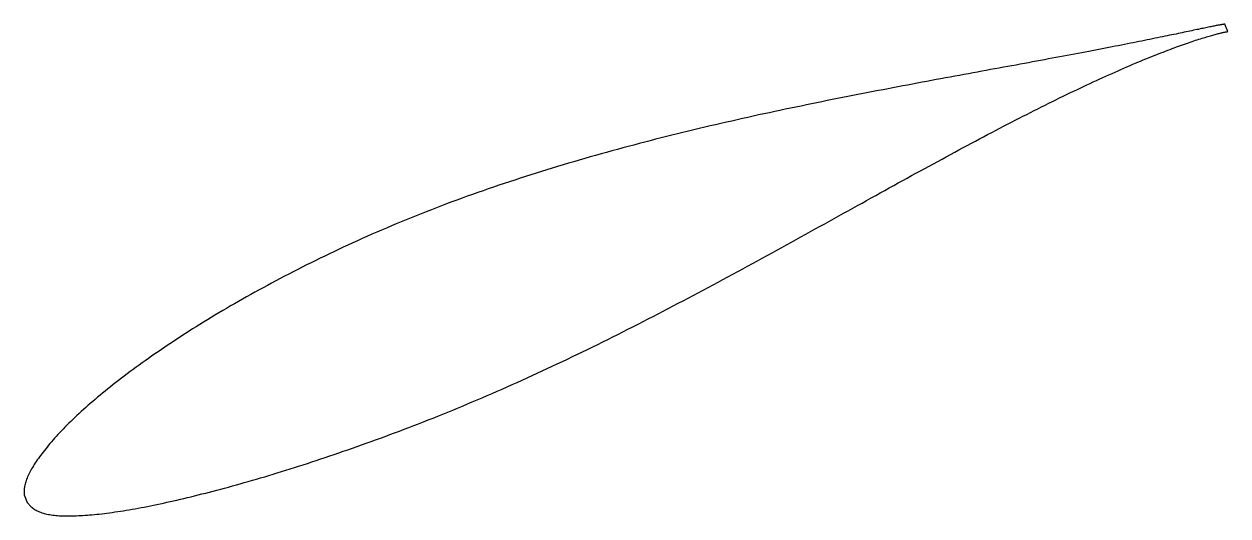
# Model space of a CAD drawing. Header units: metres. Extents: x -45 to 92, y -19 to 37.
import ezdxf

# ---------------------------------------------------------------- set-up
doc = ezdxf.new("R2010")
doc.units = ezdxf.units.M

msp = doc.modelspace()

# ---------------------------------------------------------------- linework, layer by layer
msp.add_lwpolyline([(91.48, 36.51), (91.48, 36.51), (91.47, 36.51), (91.46, 36.5), (91.44, 36.5), (91.41, 36.5), (91.38, 36.49), (91.34, 36.49), (91.3, 36.48), (91.25, 36.47), (91.2, 36.46), (91.14, 36.45), (91.08, 36.44), (91.01, 36.43), (90.93, 36.42), (90.85, 36.4), (90.76, 36.38), (90.67, 36.37), (90.57, 36.35), (90.47, 36.33), (90.36, 36.31), (90.25, 36.28), (90.13, 36.26), (90, 36.23), (89.87, 36.21), (89.74, 36.18), (89.6, 36.15), (89.45, 36.12), (89.3, 36.09), (89.14, 36.06), (88.98, 36.02), (88.81, 35.99), (88.64, 35.95), (88.46, 35.91), (88.28, 35.88), (88.09, 35.84), (87.9, 35.8), (87.7, 35.75), (87.49, 35.71), (87.28, 35.67), (87.07, 35.62), (86.85, 35.58), (86.62, 35.53), (86.39, 35.48), (86.15, 35.43), (85.91, 35.38), (85.66, 35.33), (85.41, 35.28), (85.16, 35.23), (84.89, 35.17), (84.63, 35.12), (84.35, 35.06), (84.08, 35.01), (83.79, 34.95), (83.51, 34.89), (83.22, 34.83), (82.92, 34.77), (82.62, 34.71), (82.31, 34.65), (82, 34.58), (81.68, 34.52), (81.36, 34.46), (81.03, 34.39), (80.7, 34.33), (80.36, 34.26), (80.02, 34.19), (79.67, 34.12), (79.32, 34.05), (78.97, 33.99), (78.61, 33.92), (78.24, 33.84), (77.87, 33.77), (77.5, 33.7), (77.12, 33.63), (76.73, 33.55), (76.35, 33.48), (75.95, 33.4), (75.56, 33.33), (75.16, 33.25), (74.75, 33.17), (74.34, 33.1), (73.92, 33.02), (73.51, 32.94), (73.08, 32.86), (72.65, 32.78), (72.22, 32.7), (71.79, 32.62), (71.35, 32.54), (70.9, 32.45), (70.45, 32.37), (70, 32.28), (69.55, 32.2), (69.08, 32.11), (68.62, 32.03), (68.15, 31.94), (67.68, 31.85), (67.2, 31.77), (66.72, 31.68), (66.24, 31.59), (65.75, 31.5), (65.26, 31.41), (64.77, 31.32), (64.27, 31.23), (63.77, 31.13), (63.26, 31.04), (62.76, 30.95), (62.24, 30.85), (61.73, 30.76), (61.21, 30.66), (60.69, 30.57), (60.16, 30.47), (59.64, 30.37), (59.1, 30.28), (58.57, 30.18), (58.03, 30.08), (57.49, 29.98), (56.95, 29.88), (56.4, 29.77), (55.85, 29.67), (55.3, 29.57), (54.75, 29.46), (54.19, 29.36), (53.63, 29.25), (53.07, 29.14), (52.5, 29.04), (51.93, 28.93), (51.36, 28.82), (50.79, 28.71), (50.22, 28.6), (49.64, 28.48), (49.06, 28.37), (48.48, 28.26), (47.9, 28.14), (47.31, 28.03), (46.72, 27.91), (46.13, 27.79), (45.54, 27.67), (44.95, 27.55), (44.36, 27.43), (43.76, 27.31), (43.16, 27.18), (42.56, 27.06), (41.96, 26.93), (41.36, 26.81), (40.75, 26.68), (40.15, 26.55), (39.54, 26.42), (38.93, 26.29), (38.32, 26.16), (37.71, 26.02), (37.1, 25.89), (36.48, 25.75), (35.87, 25.61), (35.25, 25.47), (34.64, 25.33), (34.02, 25.19), (33.4, 25.05), (32.79, 24.91), (32.17, 24.76), (31.55, 24.61), (30.93, 24.46), (30.31, 24.31), (29.69, 24.16), (29.06, 24.01), (28.44, 23.86), (27.82, 23.7), (27.2, 23.55), (26.58, 23.39), (25.95, 23.23), (25.33, 23.07), (24.71, 22.9), (24.08, 22.74), (23.46, 22.58), (22.84, 22.41), (22.22, 22.24), (21.6, 22.07), (20.97, 21.9), (20.35, 21.73), (19.73, 21.55), (19.11, 21.38), (18.49, 21.2), (17.87, 21.02), (17.25, 20.84), (16.64, 20.66), (16.02, 20.47), (15.4, 20.29), (14.79, 20.1), (14.17, 19.91), (13.56, 19.72), (12.95, 19.53), (12.34, 19.34), (11.73, 19.15), (11.12, 18.95), (10.51, 18.75), (9.91, 18.55), (9.3, 18.35), (8.7, 18.15), (8.1, 17.94), (7.5, 17.74), (6.9, 17.53), (6.3, 17.32), (5.7, 17.11), (5.11, 16.9), (4.52, 16.68), (3.93, 16.47), (3.34, 16.25), (2.75, 16.03), (2.17, 15.81), (1.59, 15.59), (1.01, 15.36), (0.43, 15.14), (-0.15, 14.91), (-0.72, 14.68), (-1.29, 14.46), (-1.86, 14.22), (-2.43, 13.99), (-2.99, 13.76), (-3.55, 13.52), (-4.11, 13.28), (-4.67, 13.05), (-5.22, 12.81), (-5.78, 12.57), (-6.33, 12.32), (-6.87, 12.08), (-7.42, 11.84), (-7.96, 11.59), (-8.5, 11.34), (-9.03, 11.09), (-9.56, 10.85), (-10.09, 10.59), (-10.62, 10.34), (-11.15, 10.09), (-11.67, 9.84), (-12.18, 9.59), (-12.7, 9.33), (-13.21, 9.08), (-13.72, 8.82), (-14.23, 8.56), (-14.73, 8.31), (-15.23, 8.05), (-15.73, 7.79), (-16.22, 7.53), (-16.71, 7.27), (-17.2, 7.01), (-17.68, 6.75), (-18.16, 6.49), (-18.64, 6.23), (-19.11, 5.97), (-19.58, 5.71), (-20.05, 5.45), (-20.52, 5.19), (-20.98, 4.93), (-21.43, 4.67), (-21.88, 4.41), (-22.33, 4.14), (-22.78, 3.88), (-23.22, 3.62), (-23.66, 3.36), (-24.09, 3.1), (-24.52, 2.84), (-24.95, 2.58), (-25.38, 2.31), (-25.79, 2.05), (-26.21, 1.79), (-26.62, 1.53), (-27.03, 1.27), (-27.43, 1.01), (-27.83, 0.75), (-28.23, 0.49), (-28.62, 0.23), (-29.01, -0.02), (-29.39, -0.28), (-29.77, -0.54), (-30.15, -0.8), (-30.52, -1.05), (-30.89, -1.31), (-31.25, -1.56), (-31.61, -1.82), (-31.96, -2.07), (-32.31, -2.32), (-32.66, -2.57), (-33, -2.82), (-33.34, -3.07), (-33.67, -3.32), (-34, -3.57), (-34.33, -3.82), (-34.65, -4.06), (-34.96, -4.31), (-35.27, -4.55), (-35.58, -4.8), (-35.88, -5.04), (-36.18, -5.28), (-36.47, -5.52), (-36.76, -5.76), (-37.05, -5.99), (-37.33, -6.23), (-37.6, -6.46), (-37.87, -6.7), (-38.14, -6.93), (-38.4, -7.16), (-38.66, -7.39), (-38.91, -7.62), (-39.16, -7.84), (-39.4, -8.07), (-39.64, -8.29), (-39.87, -8.51), (-40.1, -8.73), (-40.32, -8.95), (-40.54, -9.17), (-40.76, -9.39), (-40.97, -9.6), (-41.17, -9.82), (-41.37, -10.03), (-41.57, -10.24), (-41.76, -10.44), (-41.94, -10.65), (-42.12, -10.85), (-42.3, -11.06), (-42.47, -11.26), (-42.63, -11.45), (-42.8, -11.65), (-42.95, -11.84), (-43.11, -12.03), (-43.25, -12.22), (-43.39, -12.41), (-43.53, -12.59), (-43.67, -12.77), (-43.79, -12.95), (-43.92, -13.12), (-44.04, -13.3), (-44.15, -13.47), (-44.26, -13.64), (-44.36, -13.8), (-44.46, -13.97), (-44.56, -14.13), (-44.65, -14.29), (-44.73, -14.44), (-44.81, -14.6), (-44.88, -14.75), (-44.95, -14.9), (-45.02, -15.05), (-45.08, -15.19), (-45.13, -15.33), (-45.18, -15.47), (-45.23, -15.61), (-45.27, -15.74), (-45.3, -15.88), (-45.33, -16), (-45.36, -16.13), (-45.38, -16.25), (-45.4, -16.37), (-45.41, -16.48), (-45.42, -16.59), (-45.42, -16.69), (-45.42, -16.79), (-45.42, -16.88), (-45.42, -16.96), (-45.41, -17.02), (-45.41, -17.07), (-45.4, -17.11), (-45.06, -17.98), (-45.05, -17.99), (-45.04, -18), (-45.01, -18.03), (-44.97, -18.08), (-44.92, -18.13), (-44.86, -18.2), (-44.79, -18.28), (-44.72, -18.35), (-44.64, -18.43), (-44.55, -18.51), (-44.46, -18.58), (-44.36, -18.65), (-44.26, -18.72), (-44.15, -18.79), (-44.04, -18.85), (-43.92, -18.91), (-43.8, -18.97), (-43.67, -19.03), (-43.54, -19.08), (-43.4, -19.13), (-43.26, -19.17), (-43.12, -19.21), (-42.97, -19.25), (-42.81, -19.29), (-42.65, -19.32), (-42.49, -19.35), (-42.32, -19.38), (-42.15, -19.4), (-41.97, -19.42), (-41.79, -19.44), (-41.6, -19.46), (-41.41, -19.47), (-41.21, -19.48), (-41.01, -19.49), (-40.8, -19.49), (-40.59, -19.49), (-40.38, -19.49), (-40.15, -19.49), (-39.93, -19.49), (-39.7, -19.48), (-39.46, -19.47), (-39.22, -19.46), (-38.98, -19.45), (-38.73, -19.44), (-38.47, -19.42), (-38.21, -19.4), (-37.95, -19.38), (-37.68, -19.36), (-37.41, -19.34), (-37.13, -19.31), (-36.85, -19.28), (-36.56, -19.25), (-36.27, -19.21), (-35.97, -19.18), (-35.67, -19.14), (-35.37, -19.1), (-35.06, -19.05), (-34.74, -19.01), (-34.42, -18.96), (-34.1, -18.91), (-33.78, -18.85), (-33.45, -18.8), (-33.11, -18.74), (-32.77, -18.68), (-32.43, -18.62), (-32.08, -18.55), (-31.73, -18.49), (-31.37, -18.42), (-31.01, -18.34), (-30.65, -18.27), (-30.28, -18.19), (-29.91, -18.12), (-29.53, -18.04), (-29.15, -17.95), (-28.77, -17.87), (-28.38, -17.78), (-27.99, -17.69), (-27.59, -17.6), (-27.2, -17.51), (-26.79, -17.41), (-26.39, -17.31), (-25.98, -17.21), (-25.56, -17.11), (-25.14, -17), (-24.72, -16.9), (-24.3, -16.79), (-23.87, -16.67), (-23.44, -16.56), (-23, -16.45), (-22.56, -16.33), (-22.12, -16.21), (-21.67, -16.09), (-21.22, -15.96), (-20.77, -15.83), (-20.32, -15.71), (-19.86, -15.57), (-19.4, -15.44), (-18.93, -15.31), (-18.46, -15.17), (-17.99, -15.03), (-17.52, -14.89), (-17.04, -14.74), (-16.56, -14.6), (-16.08, -14.45), (-15.59, -14.3), (-15.1, -14.14), (-14.61, -13.99), (-14.12, -13.83), (-13.62, -13.67), (-13.12, -13.51), (-12.62, -13.35), (-12.11, -13.18), (-11.61, -13.01), (-11.1, -12.84), (-10.58, -12.67), (-10.07, -12.5), (-9.55, -12.32), (-9.03, -12.14), (-8.51, -11.96), (-7.99, -11.78), (-7.46, -11.59), (-6.94, -11.41), (-6.41, -11.22), (-5.87, -11.03), (-5.34, -10.83), (-4.8, -10.64), (-4.27, -10.44), (-3.73, -10.24), (-3.18, -10.04), (-2.64, -9.84), (-2.1, -9.63), (-1.55, -9.42), (-1, -9.21), (-0.45, -9), (0.1, -8.79), (0.65, -8.57), (1.21, -8.35), (1.76, -8.13), (2.32, -7.9), (2.88, -7.68), (3.44, -7.45), (4, -7.22), (4.56, -6.99), (5.12, -6.75), (5.68, -6.52), (6.25, -6.28), (6.81, -6.04), (7.38, -5.79), (7.95, -5.55), (8.51, -5.3), (9.08, -5.05), (9.65, -4.8), (10.22, -4.55), (10.79, -4.29), (11.36, -4.04), (11.93, -3.78), (12.51, -3.51), (13.08, -3.25), (13.65, -2.99), (14.22, -2.72), (14.8, -2.45), (15.37, -2.18), (15.95, -1.91), (16.52, -1.64), (17.1, -1.36), (17.67, -1.08), (18.25, -0.81), (18.82, -0.53), (19.4, -0.24), (19.97, 0.04), (20.55, 0.32), (21.12, 0.61), (21.7, 0.89), (22.27, 1.18), (22.85, 1.47), (23.42, 1.76), (23.99, 2.05), (24.57, 2.34), (25.14, 2.64), (25.72, 2.93), (26.29, 3.23), (26.86, 3.52), (27.43, 3.82), (28.01, 4.12), (28.58, 4.42), (29.15, 4.72), (29.72, 5.01), (30.29, 5.31), (30.86, 5.62), (31.42, 5.92), (31.99, 6.22), (32.56, 6.52), (33.13, 6.82), (33.69, 7.13), (34.25, 7.43), (34.82, 7.73), (35.38, 8.03), (35.94, 8.34), (36.5, 8.64), (37.06, 8.95), (37.62, 9.25), (38.18, 9.55), (38.74, 9.86), (39.29, 10.16), (39.85, 10.46), (40.4, 10.77), (40.95, 11.07), (41.5, 11.37), (42.05, 11.67), (42.6, 11.97), (43.14, 12.28), (43.69, 12.58), (44.23, 12.88), (44.77, 13.18), (45.32, 13.48), (45.85, 13.77), (46.39, 14.07), (46.93, 14.37), (47.46, 14.66), (47.99, 14.96), (48.53, 15.25), (49.05, 15.55), (49.58, 15.84), (50.11, 16.13), (50.63, 16.42), (51.15, 16.71), (51.67, 17), (52.19, 17.28), (52.71, 17.57), (53.22, 17.85), (53.73, 18.13), (54.24, 18.42), (54.75, 18.7), (55.26, 18.97), (55.76, 19.25), (56.26, 19.53), (56.76, 19.8), (57.26, 20.07), (57.76, 20.34), (58.25, 20.61), (58.74, 20.88), (59.23, 21.14), (59.71, 21.4), (60.2, 21.66), (60.68, 21.92), (61.15, 22.18), (61.63, 22.44), (62.1, 22.69), (62.57, 22.94), (63.04, 23.19), (63.51, 23.44), (63.97, 23.68), (64.43, 23.93), (64.89, 24.17), (65.34, 24.41), (65.8, 24.64), (66.24, 24.88), (66.69, 25.11), (67.13, 25.34), (67.58, 25.56), (68.01, 25.79), (68.45, 26.01), (68.88, 26.23), (69.31, 26.45), (69.73, 26.66), (70.16, 26.87), (70.58, 27.08), (70.99, 27.29), (71.4, 27.5), (71.81, 27.7), (72.22, 27.9), (72.62, 28.1), (73.02, 28.29), (73.42, 28.48), (73.81, 28.67), (74.2, 28.86), (74.59, 29.04), (74.97, 29.23), (75.35, 29.4), (75.73, 29.58), (76.1, 29.75), (76.47, 29.93), (76.84, 30.09), (77.2, 30.26), (77.56, 30.42), (77.91, 30.58), (78.26, 30.74), (78.61, 30.9), (78.95, 31.05), (79.29, 31.2), (79.62, 31.34), (79.95, 31.49), (80.28, 31.63), (80.6, 31.77), (80.92, 31.91), (81.24, 32.04), (81.55, 32.17), (81.86, 32.3), (82.16, 32.42), (82.46, 32.55), (82.75, 32.67), (83.05, 32.78), (83.33, 32.9), (83.61, 33.01), (83.89, 33.12), (84.17, 33.23), (84.43, 33.33), (84.7, 33.43), (84.96, 33.53), (85.22, 33.63), (85.47, 33.72), (85.71, 33.81), (85.96, 33.9), (86.2, 33.99), (86.43, 34.07), (86.66, 34.15), (86.88, 34.23), (87.1, 34.31), (87.32, 34.38), (87.53, 34.46), (87.73, 34.53), (87.93, 34.59), (88.13, 34.66), (88.32, 34.72), (88.51, 34.78), (88.69, 34.84), (88.87, 34.89), (89.04, 34.95), (89.21, 35), (89.37, 35.05), (89.52, 35.09), (89.68, 35.14), (89.82, 35.18), (89.97, 35.22), (90.1, 35.26), (90.23, 35.3), (90.36, 35.33), (90.48, 35.36), (90.6, 35.39), (90.71, 35.42), (90.82, 35.45), (90.92, 35.47), (91.01, 35.5), (91.11, 35.52), (91.19, 35.54), (91.27, 35.55), (91.35, 35.57), (91.41, 35.58), (91.48, 35.6), (91.54, 35.61), (91.59, 35.62), (91.64, 35.63), (91.68, 35.63), (91.72, 35.64), (91.75, 35.64), (91.77, 35.65), (91.79, 35.65), (91.81, 35.65), (91.82, 35.65), (91.82, 35.65)], close=True)

doc.saveas('drawing.dxf')
